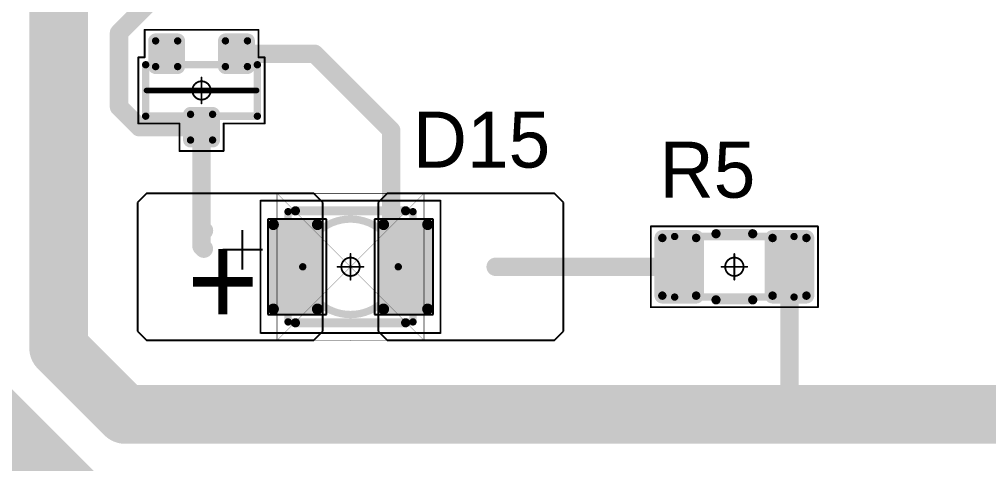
# Model space of a CAD drawing. Header units: millimetres. Extents: x 0 to 1769, y 431 to 1001.
# Drawn here: x 1296.57 to 1322.95, y 452.17 to 464.26 of the extents above; entities that cross this region are included whole.
import ezdxf

# ---------------------------------------------------------------- set-up
doc = ezdxf.new("R2010")
doc.units = ezdxf.units.MM
for name, color, linetype in [('Mechanical13', 56, 'Continuous'), ('Mechanical15', 56, 'Continuous'), ('Mechanical9', 56, 'Continuous'), ('TopLayer', 1, 'Continuous'), ('TopOverlay', 2, 'Continuous'), ('TopPaste', 8, 'Continuous'), ('TopSolder', 216, 'Continuous')]:
    doc.layers.add(name, color=color, linetype=linetype)

# ---------------------------------------------------------------- blocks, each defined once
blk = doc.blocks.new('SOT23_124')
at = {"layer": 'Mechanical13', "const_width": 0.2}
for points in [[(-0.7, -1.52), (-0.7, 1.52)], [(0.7, 1.52), (-0.7, 1.52)], [(0.7, -1.52), (0.7, 1.52)], [(0.7, -1.52), (-0.7, -1.52)]]:
    blk.add_lwpolyline(points, dxfattribs=at)
at = {"layer": 'Mechanical13', "const_width": 0.1}
for points in [[(-0.75, 1.52, 1), (-0.65, 1.52, 1)], [(-0.75, 1.52, 1), (-0.65, 1.52, 1)], [(0.65, 1.52, 1), (0.75, 1.52, 1)], [(0.65, 1.52, 1), (0.75, 1.52, 1)], [(-0.75, -1.52, 1), (-0.65, -1.52, 1)], [(-0.75, -1.52, 1), (-0.65, -1.52, 1)], [(0.65, -1.52, 1), (0.75, -1.52, 1)], [(0.65, -1.52, 1), (0.75, -1.52, 1)]]:
    blk.add_lwpolyline(points, format="xyb", close=True, dxfattribs=at)
at = {"layer": 'Mechanical15', "const_width": 0.05}
for points in [[(0.9, 1.72), (-0.9, 1.72)], [(-0.9, 1.55), (-0.9, 1.72)], [(0.9, 0.6), (0.9, 1.72)], [(-0.9, 1.55), (-1.65, 1.55)], [(-1.65, -1.55), (-1.65, 1.55)], [(1.65, 0.6), (0.9, 0.6)], [(1.65, -0.6), (1.65, 0.6)], [(0, -0.35), (0, 0.35)], [(0.35, 0), (-0.35, 0)], [(0.9, -1.72), (0.9, -0.6)], [(1.65, -0.6), (0.9, -0.6)], [(-0.9, -1.55), (-1.65, -1.55)], [(-0.9, -1.72), (-0.9, -1.55)], [(0.9, -1.72), (-0.9, -1.72)]]:
    blk.add_lwpolyline(points, dxfattribs=at)
at = {"layer": 'Mechanical15'}
for points, const_width in [([(-0.913, 1.72, 1), (-0.888, 1.72, 1)], 0.025), ([(-0.913, 1.72, 1), (-0.888, 1.72, 1)], 0.025), ([(0.888, 1.72, 1), (0.913, 1.72, 1)], 0.025), ([(0.888, 1.72, 1), (0.913, 1.72, 1)], 0.025), ([(-1.662, 1.55, 1), (-1.637, 1.55, 1)], 0.025), ([(-1.662, 1.55, 1), (-1.637, 1.55, 1)], 0.025), ([(-0.913, 1.55, 1), (-0.888, 1.55, 1)], 0.025), ([(-0.913, 1.55, 1), (-0.888, 1.55, 1)], 0.025), ([(0.888, 0.6, 1), (0.913, 0.6, 1)], 0.025), ([(0.888, 0.6, 1), (0.913, 0.6, 1)], 0.025), ([(1.637, 0.6, 1), (1.662, 0.6, 1)], 0.025), ([(1.637, 0.6, 1), (1.662, 0.6, 1)], 0.025), ([(0.25, 0, 1), (-0.25, 0, 1)], 0.05), ([(-0.012, 0.35, 1), (0.012, 0.35, 1)], 0.025), ([(-0.362, 0, 1), (-0.337, 0, 1)], 0.025), ([(-0.262, 0, 1), (-0.238, 0, 1)], 0.025), ([(0.238, 0, 1), (0.262, 0, 1)], 0.025), ([(0.337, 0, 1), (0.362, 0, 1)], 0.025), ([(-0.012, -0.35, 1), (0.012, -0.35, 1)], 0.025), ([(0.888, -0.6, 1), (0.913, -0.6, 1)], 0.025), ([(0.888, -0.6, 1), (0.913, -0.6, 1)], 0.025), ([(1.637, -0.6, 1), (1.662, -0.6, 1)], 0.025), ([(1.637, -0.6, 1), (1.662, -0.6, 1)], 0.025), ([(-1.662, -1.55, 1), (-1.637, -1.55, 1)], 0.025), ([(-1.662, -1.55, 1), (-1.637, -1.55, 1)], 0.025), ([(-0.913, -1.55, 1), (-0.888, -1.55, 1)], 0.025), ([(-0.913, -1.55, 1), (-0.888, -1.55, 1)], 0.025), ([(-0.913, -1.72, 1), (-0.888, -1.72, 1)], 0.025), ([(-0.913, -1.72, 1), (-0.888, -1.72, 1)], 0.025), ([(0.888, -1.72, 1), (0.913, -1.72, 1)], 0.025), ([(0.888, -1.72, 1), (0.913, -1.72, 1)], 0.025)]:
    blk.add_lwpolyline(points, format="xyb", close=True, dxfattribs=dict(at, const_width=const_width))
at = {"layer": 'TopLayer', "const_width": 0.1}
for points in [[(-1.4, 1.25, 1), (-1.3, 1.25, 1)], [(-0.7, 1.25, 1), (-0.6, 1.25, 1)], [(-1.4, 0.65, 1), (-1.3, 0.65, 1)], [(-0.7, 0.65, 1), (-0.6, 0.65, 1)], [(0.6, 0.3, 1), (0.7, 0.3, 1)], [(1.3, 0.3, 1), (1.4, 0.3, 1)], [(0.6, -0.3, 1), (0.7, -0.3, 1)], [(1.3, -0.3, 1), (1.4, -0.3, 1)], [(-1.4, -0.65, 1), (-1.3, -0.65, 1)], [(-0.7, -0.65, 1), (-0.6, -0.65, 1)], [(-1.4, -1.25, 1), (-1.3, -1.25, 1)], [(-0.7, -1.25, 1), (-0.6, -1.25, 1)]]:
    blk.add_lwpolyline(points, format="xyb", close=True, dxfattribs=at)
at = {"layer": 'TopLayer'}
for points in [[(-1.35, 1.35), (-1.35, 0.55), (-0.65, 1.35), (-0.65, 0.55)], [(-1.45, 1.25), (-1.45, 0.65), (-0.55, 1.25), (-0.55, 0.65)], [(0.55, 0.3), (0.55, -0.3), (1.45, 0.3), (1.45, -0.3)], [(0.65, 0.4), (0.65, -0.4), (1.35, 0.4), (1.35, -0.4)], [(-1.45, -0.65), (-1.45, -1.25), (-0.55, -0.65), (-0.55, -1.25)], [(-1.35, -0.55), (-1.35, -1.35), (-0.65, -0.55), (-0.65, -1.35)]]:
    blk.add_solid(points, dxfattribs=at)
at = {"layer": 'TopOverlay', "const_width": 0.15}
blk.add_lwpolyline([(0, -1.5), (0, 1.5)], dxfattribs=at)
at = {"layer": 'TopOverlay', "const_width": 0.075}
for points in [[(-0.038, 1.5, 1), (0.038, 1.5, 1)], [(-0.038, -1.5, 1), (0.038, -1.5, 1)]]:
    blk.add_lwpolyline(points, format="xyb", close=True, dxfattribs=at)
at = {"layer": 'TopPaste', "const_width": 0.075}
for points in [[(-1.387, 1.25, 1), (-1.313, 1.25, 1)], [(-0.687, 1.25, 1), (-0.613, 1.25, 1)], [(-1.387, 0.65, 1), (-1.313, 0.65, 1)], [(-0.687, 0.65, 1), (-0.613, 0.65, 1)], [(0.613, 0.3, 1), (0.687, 0.3, 1)], [(1.313, 0.3, 1), (1.387, 0.3, 1)], [(0.613, -0.3, 1), (0.687, -0.3, 1)], [(1.313, -0.3, 1), (1.387, -0.3, 1)], [(-1.387, -0.65, 1), (-1.313, -0.65, 1)], [(-0.687, -0.65, 1), (-0.613, -0.65, 1)], [(-1.387, -1.25, 1), (-1.313, -1.25, 1)], [(-0.687, -1.25, 1), (-0.613, -1.25, 1)]]:
    blk.add_lwpolyline(points, format="xyb", close=True, dxfattribs=at)
at = {"layer": 'TopPaste'}
for points in [[(-1.35, 1.325), (-1.35, 0.575), (-0.65, 1.325), (-0.65, 0.575)], [(-1.425, 1.25), (-1.425, 0.65), (-0.575, 1.25), (-0.575, 0.65)], [(0.575, 0.3), (0.575, -0.3), (1.425, 0.3), (1.425, -0.3)], [(0.65, 0.375), (0.65, -0.375), (1.35, 0.375), (1.35, -0.375)], [(-1.425, -0.65), (-1.425, -1.25), (-0.575, -0.65), (-0.575, -1.25)], [(-1.35, -0.575), (-1.35, -1.325), (-0.65, -0.575), (-0.65, -1.325)]]:
    blk.add_solid(points, dxfattribs=at)
at = {"layer": 'TopSolder', "const_width": 0.202}
for points in [[(-1.451, 1.25, 1), (-1.249, 1.25, 1)], [(-0.751, 1.25, 1), (-0.549, 1.25, 1)], [(-1.451, 0.65, 1), (-1.249, 0.65, 1)], [(-0.751, 0.65, 1), (-0.549, 0.65, 1)], [(0.549, 0.3, 1), (0.751, 0.3, 1)], [(1.249, 0.3, 1), (1.451, 0.3, 1)], [(0.549, -0.3, 1), (0.751, -0.3, 1)], [(1.249, -0.3, 1), (1.451, -0.3, 1)], [(-1.451, -0.65, 1), (-1.249, -0.65, 1)], [(-0.751, -0.65, 1), (-0.549, -0.65, 1)], [(-1.451, -1.25, 1), (-1.249, -1.25, 1)], [(-0.751, -1.25, 1), (-0.549, -1.25, 1)]]:
    blk.add_lwpolyline(points, format="xyb", close=True, dxfattribs=at)
at = {"layer": 'TopSolder'}
for points in [[(-1.35, 1.452), (-1.35, 0.448), (-0.65, 1.452), (-0.65, 0.448)], [(-1.552, 1.25), (-1.552, 0.65), (-0.448, 1.25), (-0.448, 0.65)], [(0.448, 0.3), (0.448, -0.3), (1.552, 0.3), (1.552, -0.3)], [(0.65, 0.502), (0.65, -0.502), (1.35, 0.502), (1.35, -0.502)], [(-1.35, -0.448), (-1.35, -1.452), (-0.65, -0.448), (-0.65, -1.452)], [(-1.552, -0.65), (-1.552, -1.25), (-0.448, -0.65), (-0.448, -1.25)]]:
    blk.add_solid(points, dxfattribs=at)
blk = doc.blocks.new('RC1206S_184')
at = {"layer": 'Mechanical13', "const_width": 0.2}
for points in [[(1.625, 0.825), (-1.625, 0.825)], [(-1.625, 0.825), (-1.625, -0.825)], [(1.625, 0.825), (1.625, -0.825)], [(1.625, -0.825), (-1.625, -0.825)]]:
    blk.add_lwpolyline(points, dxfattribs=at)
at = {"layer": 'Mechanical13', "const_width": 0.1}
for points in [[(-1.675, 0.825, 1), (-1.575, 0.825, 1)], [(-1.675, 0.825, 1), (-1.575, 0.825, 1)], [(1.575, 0.825, 1), (1.675, 0.825, 1)], [(1.575, 0.825, 1), (1.675, 0.825, 1)], [(-1.675, -0.825, 1), (-1.575, -0.825, 1)], [(-1.675, -0.825, 1), (-1.575, -0.825, 1)], [(1.575, -0.825, 1), (1.675, -0.825, 1)], [(1.575, -0.825, 1), (1.675, -0.825, 1)]]:
    blk.add_lwpolyline(points, format="xyb", close=True, dxfattribs=at)
at = {"layer": 'Mechanical15', "const_width": 0.05}
for points in [[(2.275, 1.1), (-2.275, 1.1)], [(-2.275, 1.1), (-2.275, -1.1)], [(2.275, 1.1), (2.275, -1.1)], [(0, 0.35), (0, -0.35)], [(0.35, 0), (-0.35, 0)], [(2.275, -1.1), (-2.275, -1.1)]]:
    blk.add_lwpolyline(points, dxfattribs=at)
at = {"layer": 'Mechanical15'}
for points, const_width in [([(-2.287, 1.1, 1), (-2.262, 1.1, 1)], 0.025), ([(-2.287, 1.1, 1), (-2.262, 1.1, 1)], 0.025), ([(2.262, 1.1, 1), (2.287, 1.1, 1)], 0.025), ([(2.262, 1.1, 1), (2.287, 1.1, 1)], 0.025), ([(0.25, 0, 1), (-0.25, 0, 1)], 0.05), ([(-0.012, 0.35, 1), (0.012, 0.35, 1)], 0.025), ([(-0.362, 0, 1), (-0.337, 0, 1)], 0.025), ([(-0.262, 0, 1), (-0.238, 0, 1)], 0.025), ([(0.238, 0, 1), (0.262, 0, 1)], 0.025), ([(0.337, 0, 1), (0.362, 0, 1)], 0.025), ([(-0.012, -0.35, 1), (0.012, -0.35, 1)], 0.025), ([(-2.287, -1.1, 1), (-2.262, -1.1, 1)], 0.025), ([(-2.287, -1.1, 1), (-2.262, -1.1, 1)], 0.025), ([(2.262, -1.1, 1), (2.287, -1.1, 1)], 0.025), ([(2.262, -1.1, 1), (2.287, -1.1, 1)], 0.025)]:
    blk.add_lwpolyline(points, format="xyb", close=True, dxfattribs=dict(at, const_width=const_width))
at = {"layer": 'TopLayer', "const_width": 0.115}
for points in [[(-2.018, 0.785, 1), (-1.903, 0.785, 1)], [(-1.098, 0.785, 1), (-0.983, 0.785, 1)], [(0.983, 0.785, 1), (1.098, 0.785, 1)], [(1.903, 0.785, 1), (2.018, 0.785, 1)], [(-2.018, -0.785, 1), (-1.903, -0.785, 1)], [(-1.098, -0.785, 1), (-0.983, -0.785, 1)], [(0.983, -0.785, 1), (1.098, -0.785, 1)], [(1.903, -0.785, 1), (2.018, -0.785, 1)]]:
    blk.add_lwpolyline(points, format="xyb", close=True, dxfattribs=at)
at = {"layer": 'TopLayer'}
for points in [[(-1.96, -0.9), (-1.04, -0.9), (-1.96, 0.9), (-1.04, 0.9)], [(1.04, -0.9), (1.96, -0.9), (1.04, 0.9), (1.96, 0.9)], [(-2.075, -0.785), (-0.925, -0.785), (-2.075, 0.785), (-0.925, 0.785)], [(0.925, -0.785), (2.075, -0.785), (0.925, 0.785), (2.075, 0.785)]]:
    blk.add_solid(points, dxfattribs=at)
at = {"layer": 'TopOverlay', "const_width": 0.25}
for points in [[(0.5, 0.9), (-0.5, 0.9)], [(0.5, -0.9), (-0.5, -0.9)]]:
    blk.add_lwpolyline(points, dxfattribs=at)
at = {"layer": 'TopOverlay', "const_width": 0.125}
for points in [[(-0.562, 0.9, 1), (-0.437, 0.9, 1)], [(0.437, 0.9, 1), (0.562, 0.9, 1)], [(-0.562, -0.9, 1), (-0.437, -0.9, 1)], [(0.437, -0.9, 1), (0.562, -0.9, 1)]]:
    blk.add_lwpolyline(points, format="xyb", close=True, dxfattribs=at)
at = {"layer": 'TopPaste', "const_width": 0.09}
for points in [[(-2.005, 0.785, 1), (-1.915, 0.785, 1)], [(-1.085, 0.785, 1), (-0.995, 0.785, 1)], [(0.995, 0.785, 1), (1.085, 0.785, 1)], [(1.915, 0.785, 1), (2.005, 0.785, 1)], [(-2.005, -0.785, 1), (-1.915, -0.785, 1)], [(-1.085, -0.785, 1), (-0.995, -0.785, 1)], [(0.995, -0.785, 1), (1.085, -0.785, 1)], [(1.915, -0.785, 1), (2.005, -0.785, 1)]]:
    blk.add_lwpolyline(points, format="xyb", close=True, dxfattribs=at)
at = {"layer": 'TopPaste'}
for points in [[(-1.96, -0.875), (-1.04, -0.875), (-1.96, 0.875), (-1.04, 0.875)], [(1.04, -0.875), (1.96, -0.875), (1.04, 0.875), (1.96, 0.875)], [(-2.05, -0.785), (-0.95, -0.785), (-2.05, 0.785), (-0.95, 0.785)], [(0.95, -0.785), (2.05, -0.785), (0.95, 0.785), (2.05, 0.785)]]:
    blk.add_solid(points, dxfattribs=at)
at = {"layer": 'TopSolder', "const_width": 0.215}
for points in [[(-2.068, 0.785, 1), (-1.853, 0.785, 1)], [(-1.148, 0.785, 1), (-0.933, 0.785, 1)], [(0.933, 0.785, 1), (1.148, 0.785, 1)], [(1.853, 0.785, 1), (2.068, 0.785, 1)], [(-2.068, -0.785, 1), (-1.853, -0.785, 1)], [(-1.148, -0.785, 1), (-0.933, -0.785, 1)], [(0.933, -0.785, 1), (1.148, -0.785, 1)], [(1.853, -0.785, 1), (2.068, -0.785, 1)]]:
    blk.add_lwpolyline(points, format="xyb", close=True, dxfattribs=at)
at = {"layer": 'TopSolder'}
for points in [[(-1.96, -1), (-1.04, -1), (-1.96, 1), (-1.04, 1)], [(1.04, -1), (1.96, -1), (1.04, 1), (1.96, 1)], [(-2.175, -0.785), (-0.825, -0.785), (-2.175, 0.785), (-0.825, 0.785)], [(0.825, -0.785), (2.175, -0.785), (0.825, 0.785), (2.175, 0.785)]]:
    blk.add_solid(points, dxfattribs=at)
blk = doc.blocks.new('T66G_312')
at = {"layer": 'Mechanical13'}
for p, q in [((2.936, 0.071), (2.936, -1)), ((2.4, -0.464), (3.471, -0.464))]:
    blk.add_line(p, q, dxfattribs=at)
at = {"layer": 'Mechanical13', "const_width": 0.2}
for points in [[(-1.7, 1.5), (-1.7, -1.5)], [(1.7, 1.5), (-1.7, 1.5)], [(1.7, 1.5), (1.7, -1.5)], [(1.7, -1.5), (-1.7, -1.5)]]:
    blk.add_lwpolyline(points, dxfattribs=at)
at = {"layer": 'Mechanical13'}
for points, const_width in [([(-1.75, 1.5, 1), (-1.65, 1.5, 1)], 0.1), ([(-1.75, 1.5, 1), (-1.65, 1.5, 1)], 0.1), ([(1.65, 1.5, 1), (1.75, 1.5, 1)], 0.1), ([(1.65, 1.5, 1), (1.75, 1.5, 1)], 0.1), ([(1.3, 0, 1), (-1.3, 0, 1)], 0.2), ([(-1.35, 0, 1), (-1.25, 0, 1)], 0.1), ([(1.25, 0, 1), (1.35, 0, 1)], 0.1), ([(-1.75, -1.5, 1), (-1.65, -1.5, 1)], 0.1), ([(-1.75, -1.5, 1), (-1.65, -1.5, 1)], 0.1), ([(1.65, -1.5, 1), (1.75, -1.5, 1)], 0.1), ([(1.65, -1.5, 1), (1.75, -1.5, 1)], 0.1)]:
    blk.add_lwpolyline(points, format="xyb", close=True, dxfattribs=dict(at, const_width=const_width))
at = {"layer": 'Mechanical15', "const_width": 0.05}
for points in [[(2.45, 1.8), (-2.45, 1.8)], [(-2.45, 1.8), (-2.45, -1.8)], [(2.45, 1.8), (2.45, -1.8)], [(0, 0.35), (0, -0.35)], [(0.35, 0), (-0.35, 0)], [(2.45, -1.8), (-2.45, -1.8)]]:
    blk.add_lwpolyline(points, dxfattribs=at)
at = {"layer": 'Mechanical15'}
for points, const_width in [([(-2.462, 1.8, 1), (-2.438, 1.8, 1)], 0.025), ([(-2.462, 1.8, 1), (-2.438, 1.8, 1)], 0.025), ([(2.438, 1.8, 1), (2.462, 1.8, 1)], 0.025), ([(2.438, 1.8, 1), (2.462, 1.8, 1)], 0.025), ([(0.25, 0, 1), (-0.25, 0, 1)], 0.05), ([(-0.012, 0.35, 1), (0.012, 0.35, 1)], 0.025), ([(-0.362, 0, 1), (-0.337, 0, 1)], 0.025), ([(-0.262, 0, 1), (-0.238, 0, 1)], 0.025), ([(0.238, 0, 1), (0.262, 0, 1)], 0.025), ([(0.337, 0, 1), (0.362, 0, 1)], 0.025), ([(-0.012, -0.35, 1), (0.012, -0.35, 1)], 0.025), ([(-2.462, -1.8, 1), (-2.438, -1.8, 1)], 0.025), ([(-2.462, -1.8, 1), (-2.438, -1.8, 1)], 0.025), ([(2.438, -1.8, 1), (2.462, -1.8, 1)], 0.025), ([(2.438, -1.8, 1), (2.462, -1.8, 1)], 0.025)]:
    blk.add_lwpolyline(points, format="xyb", close=True, dxfattribs=dict(at, const_width=const_width))
at = {"layer": 'TopLayer'}
for p, q in [((-5.55, 2), (-5.8, 1.75)), ((-1, 2), (-5.55, 2)), ((-0.75, 1.75), (-1, 2)), ((1, 2), (0.75, 1.75)), ((5.55, 2), (1, 2)), ((5.8, 1.75), (5.55, 2)), ((-5.8, 1.75), (-5.8, -1.75)), ((-0.75, -1.75), (-0.75, 1.75)), ((0.75, 1.75), (0.75, -1.75)), ((5.8, -1.75), (5.8, 1.75)), ((-5.8, -1.75), (-5.55, -2)), ((-1, -2), (-0.75, -1.75)), ((0.75, -1.75), (1, -2)), ((5.55, -2), (5.8, -1.75)), ((-5.55, -2), (-1, -2)), ((1, -2), (5.55, -2))]:
    blk.add_line(p, q, dxfattribs=at)
at = {"layer": 'TopLayer', "const_width": 0.15}
for points in [[(-2.175, 1.15, 1), (-2.025, 1.15, 1)], [(-0.975, 1.15, 1), (-0.825, 1.15, 1)], [(0.825, 1.15, 1), (0.975, 1.15, 1)], [(2.025, 1.15, 1), (2.175, 1.15, 1)], [(-2.175, -1.15, 1), (-2.025, -1.15, 1)], [(-0.975, -1.15, 1), (-0.825, -1.15, 1)], [(0.825, -1.15, 1), (0.975, -1.15, 1)], [(2.025, -1.15, 1), (2.175, -1.15, 1)]]:
    blk.add_lwpolyline(points, format="xyb", close=True, dxfattribs=at)
at = {"layer": 'TopLayer'}
for points in [[(-0.75, 1.15), (-2.25, 1.15), (-0.75, -1.15), (-2.25, -1.15)], [(-0.9, 1.3), (-2.1, 1.3), (-0.9, -1.3), (-2.1, -1.3)], [(2.25, 1.15), (0.75, 1.15), (2.25, -1.15), (0.75, -1.15)], [(2.1, 1.3), (0.9, 1.3), (2.1, -1.3), (0.9, -1.3)]]:
    blk.add_solid(points, dxfattribs=at)
at = {"layer": 'TopOverlay', "const_width": 0.25}
for points in [[(1.5, 1.525), (-1.5, 1.525)], [(1.5, -1.525), (-1.5, -1.525)]]:
    blk.add_lwpolyline(points, dxfattribs=at)
at = {"layer": 'TopOverlay', "const_width": 0.125}
for points in [[(-1.562, 1.525, 1), (-1.438, 1.525, 1)], [(1.438, 1.525, 1), (1.562, 1.525, 1)], [(-1.562, -1.525, 1), (-1.438, -1.525, 1)], [(1.438, -1.525, 1), (1.562, -1.525, 1)]]:
    blk.add_lwpolyline(points, format="xyb", close=True, dxfattribs=at)
at = {"layer": 'TopPaste', "const_width": 0.125}
for points in [[(-2.163, 1.15, 1), (-2.038, 1.15, 1)], [(-0.963, 1.15, 1), (-0.838, 1.15, 1)], [(0.838, 1.15, 1), (0.963, 1.15, 1)], [(2.038, 1.15, 1), (2.163, 1.15, 1)], [(-2.163, -1.15, 1), (-2.038, -1.15, 1)], [(-0.963, -1.15, 1), (-0.838, -1.15, 1)], [(0.838, -1.15, 1), (0.963, -1.15, 1)], [(2.038, -1.15, 1), (2.163, -1.15, 1)]]:
    blk.add_lwpolyline(points, format="xyb", close=True, dxfattribs=at)
at = {"layer": 'TopPaste'}
for points in [[(-0.775, 1.15), (-2.225, 1.15), (-0.775, -1.15), (-2.225, -1.15)], [(-0.9, 1.275), (-2.1, 1.275), (-0.9, -1.275), (-2.1, -1.275)], [(2.225, 1.15), (0.775, 1.15), (2.225, -1.15), (0.775, -1.15)], [(2.1, 1.275), (0.9, 1.275), (2.1, -1.275), (0.9, -1.275)]]:
    blk.add_solid(points, dxfattribs=at)
at = {"layer": 'TopSolder'}
for p, q in [((-2.25, 1.3), (-2.25, -1.3)), ((-0.65, 1.3), (-2.25, 1.3)), ((-0.65, -1.3), (-0.65, 1.3)), ((0.65, 1.3), (0.65, -1.3)), ((2.25, 1.3), (0.65, 1.3)), ((2.25, -1.3), (2.25, 1.3)), ((-2.25, -1.3), (-0.65, -1.3)), ((0.65, -1.3), (2.25, -1.3))]:
    blk.add_line(p, q, dxfattribs=at)
at = {"layer": 'TopOverlay'}
blk.add_text('+', height=2.5, dxfattribs=at).set_placement((2.5, -0.8))

msp = doc.modelspace()

# ---------------------------------------------------------------- linework, layer by layer
at = {"layer": 'Mechanical9'}
for points, const_width in [([(1303.583, 455.528), (1303.583, 459.528)], 0.0127), ([(1303.583, 459.528), (1307.583, 459.528)], 0.0127), ([(1303.583, 455.528), (1307.583, 459.528)], 0.01), ([(1303.583, 459.528), (1307.583, 455.528)], 0.01), ([(1307.583, 455.528), (1307.583, 459.528)], 0.0127), ([(1303.583, 455.528), (1307.583, 455.528)], 0.0127)]:
    msp.add_lwpolyline(points, dxfattribs=dict(at, const_width=const_width))
for points, const_width in [([(1303.58, 459.528, 1), (1303.587, 459.528, 1)], 0.00635), ([(1303.58, 459.528, 1), (1303.587, 459.528, 1)], 0.00635), ([(1303.581, 459.528, 1), (1303.586, 459.528, 1)], 0.005), ([(1307.58, 459.528, 1), (1307.587, 459.528, 1)], 0.00635), ([(1307.58, 459.528, 1), (1307.587, 459.528, 1)], 0.00635), ([(1307.581, 459.528, 1), (1307.586, 459.528, 1)], 0.005), ([(1303.587, 457.528, 1), (1303.58, 457.528, 1)], 0.00635), ([(1303.587, 457.528, 1), (1303.58, 457.528, 1)], 0.00635), ([(1303.579, 457.528, 1), (1303.582, 457.528, 1)], 0.00317), ([(1303.579, 457.528, 1), (1303.582, 457.528, 1)], 0.00317), ([(1303.585, 457.528, 1), (1303.588, 457.528, 1)], 0.00317), ([(1303.585, 457.528, 1), (1303.588, 457.528, 1)], 0.00317), ([(1303.58, 455.528, 1), (1303.587, 455.528, 1)], 0.00635), ([(1303.58, 455.528, 1), (1303.587, 455.528, 1)], 0.00635), ([(1303.581, 455.528, 1), (1303.586, 455.528, 1)], 0.005), ([(1305.587, 455.528, 1), (1305.58, 455.528, 1)], 0.00635), ([(1305.587, 455.528, 1), (1305.58, 455.528, 1)], 0.00635), ([(1305.579, 455.528, 1), (1305.582, 455.528, 1)], 0.00317), ([(1305.579, 455.528, 1), (1305.582, 455.528, 1)], 0.00317), ([(1305.585, 455.528, 1), (1305.588, 455.528, 1)], 0.00317), ([(1305.585, 455.528, 1), (1305.588, 455.528, 1)], 0.00317), ([(1307.58, 455.528, 1), (1307.587, 455.528, 1)], 0.00635), ([(1307.58, 455.528, 1), (1307.587, 455.528, 1)], 0.00635), ([(1307.581, 455.528, 1), (1307.586, 455.528, 1)], 0.005)]:
    msp.add_lwpolyline(points, format="xyb", close=True, dxfattribs=dict(at, const_width=const_width))
at = {"layer": 'TopLayer'}
for points, const_width in [([(1297.639, 455.319), (1297.639, 472.384)], 1.6), ([(1299.281, 463.894), (1300.021, 464.634)], 0.5), ([(1299.281, 461.881), (1299.281, 463.894)], 0.5), ([(1302.478, 463.329), (1304.602, 463.329)], 0.5), ([(1304.602, 463.329), (1306.692, 461.239)], 0.5), ([(1299.281, 461.881), (1299.832, 461.329)], 0.5), ([(1299.832, 461.329), (1301.528, 461.329)], 0.5), ([(1301.528, 458.084), (1301.528, 461.329)], 0.5), ([(1306.692, 458.888), (1306.692, 461.239)], 0.5), ([(1301.528, 458.58), (1301.595, 458.513)], 0.5), ([(1301.528, 458.084), (1301.591, 458.021)], 0.5), ([(1309.533, 457.528), (1314.531, 457.528)], 0.5), ([(1317.531, 453.774), (1317.531, 457.528)], 0.5), ([(1297.639, 455.319), (1299.449, 453.509)], 1.6), ([(1295.132, 454.304), (1302.7, 446.735)], 1.6), ([(1299.449, 453.509), (1317.796, 453.509)], 1.6), ([(1317.796, 453.509), (1361.592, 453.509)], 1.6), ([(1317.531, 453.774), (1317.796, 453.509)], 0.5)]:
    msp.add_lwpolyline(points, dxfattribs=dict(at, const_width=const_width))
for points, const_width in [([(1299.156, 463.894, 1), (1299.406, 463.894, 1)], 0.25), ([(1299.156, 463.894, 1), (1299.406, 463.894, 1)], 0.25), ([(1302.353, 463.329, 1), (1302.603, 463.329, 1)], 0.25), ([(1304.477, 463.329, 1), (1304.727, 463.329, 1)], 0.25), ([(1304.477, 463.329, 1), (1304.727, 463.329, 1)], 0.25), ([(1299.156, 461.881, 1), (1299.406, 461.881, 1)], 0.25), ([(1299.156, 461.881, 1), (1299.406, 461.881, 1)], 0.25), ([(1299.707, 461.329, 1), (1299.957, 461.329, 1)], 0.25), ([(1299.707, 461.329, 1), (1299.957, 461.329, 1)], 0.25), ([(1301.403, 461.329, 1), (1301.653, 461.329, 1)], 0.25), ([(1301.403, 461.329, 1), (1301.653, 461.329, 1)], 0.25), ([(1306.567, 461.239, 1), (1306.817, 461.239, 1)], 0.25), ([(1306.567, 461.239, 1), (1306.817, 461.239, 1)], 0.25), ([(1306.567, 458.888, 1), (1306.817, 458.888, 1)], 0.25), ([(1301.403, 458.58, 1), (1301.653, 458.58, 1)], 0.25), ([(1301.47, 458.513, 1), (1301.72, 458.513, 1)], 0.25), ([(1301.403, 458.084, 1), (1301.653, 458.084, 1)], 0.25), ([(1301.403, 458.084, 1), (1301.653, 458.084, 1)], 0.25), ([(1301.466, 458.021, 1), (1301.716, 458.021, 1)], 0.25), ([(1309.408, 457.528, 1), (1309.658, 457.528, 1)], 0.25), ([(1314.406, 457.528, 1), (1314.656, 457.528, 1)], 0.25), ([(1317.406, 457.528, 1), (1317.656, 457.528, 1)], 0.25), ([(1297.239, 455.319, 1), (1298.039, 455.319, 1)], 0.8), ([(1297.239, 455.319, 1), (1298.039, 455.319, 1)], 0.8), ([(1299.049, 453.509, 1), (1299.849, 453.509, 1)], 0.8), ([(1299.049, 453.509, 1), (1299.849, 453.509, 1)], 0.8), ([(1317.396, 453.509, 1), (1318.196, 453.509, 1)], 0.8), ([(1317.396, 453.509, 1), (1318.196, 453.509, 1)], 0.8), ([(1317.406, 453.774, 1), (1317.656, 453.774, 1)], 0.25), ([(1317.406, 453.774, 1), (1317.656, 453.774, 1)], 0.25), ([(1317.671, 453.509, 1), (1317.921, 453.509, 1)], 0.25)]:
    msp.add_lwpolyline(points, format="xyb", close=True, dxfattribs=dict(at, const_width=const_width))

# ---------------------------------------------------------------- block references
for name, p, rotation in [('SOT23_124', (1301.528, 462.329), 270), ('T66G_312', (1305.583, 457.528), 180), ('RC1206S_184', (1316.031, 457.528), 180)]:
    msp.add_blockref(name, p, dxfattribs=dict(rotation=rotation))

# ---------------------------------------------------------------- texts
at = {"layer": 'TopOverlay'}
for s, p in [('D15', (1307.281, 460.229)), ('R5', (1313.997, 459.409))]:
    msp.add_text(s, height=1.524, dxfattribs=at).set_placement(p)

doc.saveas('drawing.dxf')
